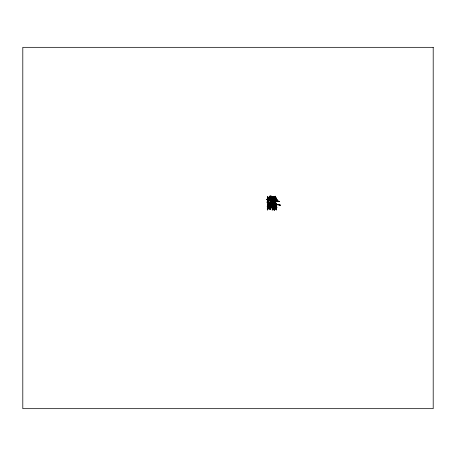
<?xml version="1.0" encoding="UTF-8"?>
<svg xmlns="http://www.w3.org/2000/svg" width="456" height="456" viewBox="0 0 456 456"><rect width="100%" height="100%" fill="white"/><g stroke="black" fill="none" stroke-linecap="round" stroke-linejoin="round"><path stroke-width="0.68" d="M267.415 201.894C267.928 197.077 266.908 197.072 267.415 201.894L267.638 198.286M267.205 206.368C267.581 205.867 267.13 208.671 267.415 210.005C266.811 208.58 268.362 206.038 267.581 206.209M270.14 209.555C270.568 204.738 269.724 203.746 270.14 209.555L270.14 205.918M270.858 204.385L271.069 200.748L270.858 204.385C270.573 203.068 271.024 200.23 270.647 200.748M273.195 206.255C273.708 201.438 272.688 201.432 273.195 206.255L273.418 202.646M274.187 210.005L274.398 206.368L274.187 210.005C273.919 208.717 274.335 205.912 273.982 206.368M272.779 196.918C269.086 196.057 269.217 196.188 273.68 197.066L270.072 196.593M270.072 204.704C276.547 206.14 268.612 202.943 270.226 204.755C271.491 205.821 269.747 204.755 270.214 204.322M273.509 199.078L276.216 199.409L273.589 198.668L273.537 199.101L273.623 198.662M275.851 200.953L278.559 201.278L276.097 200.543L275.874 200.971L275.96 200.532M276.872 204.721L279.551 205.029L277.088 204.294L276.872 204.721L276.991 204.322M272.87 204.248C278.513 205.069 271.405 203.279 272.825 204.271M274.198 204.584C274.324 204.869 273.834 204.174 274.529 204.436M270.146 196.587L270.214 196.211M270.322 196.599L270.454 196.228M273.731 199.283C273.269 199.318 273.252 199.99 273.623 198.89M273.76 199.084L273.822 198.753M273.047 204.26L273.286 203.895M274.825 199.021L274.734 199.335M275.926 200.948L275.954 200.554M276.102 200.959L276.165 200.629M277.094 204.71L277.157 204.379M272.939 206.927C272.967 207.856 271.423 205.776 270.642 204.453M270.174 204.305L273.68 205.177L272.779 205.029M274.421 198.919L274.141 199.261M276.712 201.022L276.667 200.674M276.952 204.305L280.451 205.177L279.551 205.029M270.385 204.379C270.419 205.057 271.012 203.94 270.362 204.704M273.657 198.702L277.123 199.557L276.228 199.357M272.945 203.872L276.41 204.727L275.025 204.465M275.994 200.572L279.46 201.427L278.565 201.256M266.811 199.597L267.381 199.842L266.794 199.585M267.387 197.858L267.974 198.115L267.393 197.972M268.214 197.659L268.721 197.784L268.139 197.528M267.227 202.601L267.803 202.743L267.216 202.487M269.439 196.177L269.986 196.411L269.416 196.165M268.555 202.663L269.04 202.863L268.413 202.72M269.849 198.805L270.357 198.936L269.77 198.679M267.604 206.226L267.216 206.397M269.77 199.13L270.243 198.696L269.73 199.055M267.632 206.237L267.227 206.443M268.345 205.365L268.966 205.508M268.835 205.468L269.296 205.149M268.886 205.189L269.69 205.867L269.086 204.807L269.69 205.867M271.018 199.169C271.924 199.899 270.288 198.263 270.995 199.158M270.197 201.957L270.613 202.059L270.129 201.86M271.519 198.052L272.124 198.2L271.576 197.967M269.023 205.143L269.462 205.325L268.858 205.126M272.99 197.864L273.429 198.046L272.882 197.813M271.48 205.28L270.898 205.023M270.904 205.137L272.87 206.887L272.591 207.144M273.874 196.513L274.392 196.735L273.771 196.587M272.266 202.156L272.813 202.293L272.209 202.15M271.89 207.212L272.437 207.343L271.833 207.201M274.843 198.377L275.39 198.611L274.763 198.468M272.209 207.269L271.918 207.127M273.771 201.814L274.375 201.957M273.913 201.837L273.389 201.073C274.364 201.66 275.903 204.191 275.965 203.61M274.677 203.49L275.156 203.69L274.609 203.456M274.198 207.109L274.746 207.343M269.935 205.918L270.351 205.918M268.236 198.913L268.624 199.027L268.248 198.884M267.968 200.851C267.421 200.412 268.63 200.714 267.415 200.486M267.849 200.771L267.444 200.52L267.923 200.725M269.046 198.616C269.946 198.964 268.339 198.36 269.063 198.582M270.248 197.209L270.585 197.431L270.265 197.18M268.39 203.752L268.077 203.53L268.441 203.655M270.944 199.939L270.419 199.614M269.49 203.707L269.097 203.541L269.673 203.775M271.907 200.201L271.628 200.081L272.169 200.423L271.964 200.019L271.445 200.389L271.827 200.11M268.732 207.463L268.419 207.241L268.784 207.366M272.021 200.247L271.052 199.204C274.09 201.712 275.128 204.049 271.964 200.23M272.722 199.221L272.346 198.833L272.654 199.3M271.246 202.971L270.944 202.874L271.2 203.068M269.604 206.534C269.137 205.736 269.439 207.206 269.684 206.477M271.012 202.886L270.676 202.738L270.955 202.857M269.844 206.192L269.524 206.004L269.866 206.152M269.969 206.277L270.311 206.163M273.771 198.844C273.138 198.474 274.654 199.369 273.708 198.816M274.039 198.947L273.492 198.719M274.843 197.579L274.455 197.408L274.734 197.534M273.138 203.125C272.545 202.766 274.016 203.507 273.053 203.131M271.993 206.061L271.542 205.952M275.732 199.409C275.076 199.044 276.632 199.927 275.663 199.386M274.654 202.726C275.566 203.268 274.073 202.396 274.717 202.755M274.911 202.926L274.027 201.734M273.019 208.352L272.494 208.021M275.424 204.487C276.41 204.904 274.803 204.225 275.481 204.527M274.808 208.021L275.35 208.363M268.926 205.884L269.365 206.346M268.584 199.722L268.122 199.169L268.51 199.808M268.863 198.856L268.464 199.329M270.112 197.505L269.73 197.955L270.157 197.59M267.946 203.815L267.547 204.288L267.889 203.895M270.499 200.007L270.1 200.48L270.55 200.099M271.708 200.475L271.309 200.953L271.765 200.566M274.529 197.824C274.096 198.485 274.58 197.431 274.449 197.824M275.515 199.705L275.133 200.161L275.606 199.762M271.622 206.351L271.223 206.825L271.702 206.425M272.574 208.42L272.181 208.894L272.654 208.495M274.888 208.42L274.489 208.894M268.835 204.094C269.45 204.083 268.704 204.163 269.41 203.826M268.709 207.058L269.188 206.659M269.884 207.628C267.746 205.228 272.164 207.617 268.704 208.17C268.92 207.782 269.929 207.56 270.208 207.377M272.557 203.838L273.03 203.444M274.483 203.074L274.119 203.501L274.609 203.097M268.139 199.295L267.718 199.66L268.077 199.232M272.209 199.352L271.867 199.745L272.26 199.403M270.699 203.211L270.357 203.61L270.716 203.296M268.231 207.605L267.889 208.004L268.288 207.662M267.33 201.164C268.042 200.492 266.783 201.763 267.353 201.187M275.059 205.063C275.823 204.288 274.609 205.593 275.133 205.035M271.867 199.745L272.317 199.295M267.718 199.66L268.168 199.209M269.73 197.955L270.18 197.505M267.125 201.392L267.581 201.01M270.1 200.48L270.55 200.03M271.309 200.953L271.759 200.503M274.136 198.28L274.449 197.921M273.247 199.62L273.623 199.141M268.784 204.408L269.234 203.957M270.357 203.61L270.807 203.159M275.133 200.161L275.584 199.705M267.889 208.004L268.345 207.554M269.205 206.876L269.656 206.425M271.223 206.825L271.679 206.374M274.9 205.24L275.35 204.79M272.181 208.894L272.631 208.443M271.012 197.761L271.594 197.494M271.297 202.059L271.822 201.695L271.286 201.945M272.568 201.01L273.172 200.492M271.639 203.416L272.221 203.148L271.736 203.484M268.715 208.153L269.428 207.708M270.026 206.916L271.075 206.414L269.998 206.864L270.642 206.71M272.699 205.171C271.611 205.206 273.543 204.539 272.58 204.921M273.931 203.718L274.421 203.376L273.913 203.621M271.217 207.936L271.736 207.565L271.155 207.833M272.602 206.705L273.093 206.363L272.329 206.785M276.245 205.149L276.769 204.778M272.169 210.005L272.688 209.635L272.186 209.874M274.421 209.902L275.002 209.635L274.512 209.971M275.846 208.785L276.353 208.432L275.851 208.671M270.032 199.386L268.225 197.391L270.208 199.266L269.77 199.443L270.208 199.266M269.125 206.631L268.225 205.502L269.262 206.511M270.932 205.069L270.34 204.373L270.625 204.704M276.655 207.628C277.151 207.868 275.39 206.311 275.002 205.502C276.114 206.078 276.974 208.073 276.986 207.377M271.052 199.204L273.309 202.025L273.64 201.791M275.794 203.473L275.663 203.878L273.389 201.073M275.544 203.695L275.344 203.051M275.384 203.484L275.983 203.04L275.424 203.302M269.764 207.446L270.231 207.195M275.042 202.76L275.167 203.205M267.547 204.288L267.946 203.952M273.172 199.591L273.628 199.209M274.119 203.501L274.546 203.137M267.569 205.371L268.06 205.029L267.524 205.285M273.195 200.668L273.685 200.332L273.15 200.583M275.179 201.216L275.646 200.896L275.105 201.153M269.211 207.97L269.684 207.583M274.928 206.317L275.413 205.981M272.021 199.181L272.289 199.762L272.146 199.426M269.12 199.517L269.581 199.198L269.074 199.437M268.516 200.389L268.977 200.07L268.47 200.315M267.176 202.453L267.638 202.133L267.165 202.361M276.997 199.694L276.416 199.962M267.974 209.042L268.402 208.745L267.82 209.013M273.583 208.751L274.045 208.432L273.537 208.671M269.091 198.058L268.749 197.539L269 197.813M271.029 196.234L270.761 195.835L271.052 196.154M269.941 197.676L269.638 197.408L270.003 197.716M268.316 199.449L268.498 199.791M271.594 198.998L271.257 198.451M271.343 198.668L271.291 198.525M273.11 197.932L272.899 197.625L273.326 198.075M275.344 196.411C276.022 197.089 274.808 195.886 275.373 196.388M272.551 199.095L272.181 198.873L272.625 199.061M268.875 202.601L268.738 202.35L268.966 202.584M269.992 202.544C270.664 203.222 269.456 202.019 270.02 202.521M271.73 202.008L271.548 201.666L271.799 201.922M276.507 198.559L276.342 198.292L276.592 198.491M276.376 198.343L276.165 198.041L276.342 198.292M270.089 205.456L269.815 205.16M269.918 205.285L269.747 204.938L270.174 205.388M270.585 205.274L270.448 204.983M275.492 201.9L275.287 201.58L275.578 201.837M275.361 201.689L275.287 201.58M276.182 203.393L275.937 203.119L276.279 203.638M273.349 206.967C274.067 207.782 272.91 206.488 273.389 207.024M275.698 207.024C276.376 207.702 275.162 206.5 275.732 207.001M268.561 201.227L268.989 200.931L268.407 201.199M270.18 201.518L270.613 201.221L270.14 201.449M271.981 200.754L272.38 200.486L271.816 200.748M275.572 198.115L276 197.819L275.532 198.046M269.165 200.241L269.581 200.703M269.963 199.95L270.334 200.372M268.675 201.928L268.994 202.43L268.561 201.957M271.639 200.993L271.97 201.523M273.304 200.315L273.737 200.788M275.572 198.844L276.005 199.318L275.686 198.816M274.723 200.127L275.042 200.629L274.757 200.19M271.81 204.185L272.226 204.647L271.907 204.145M276.627 200.777L276.997 201.199L276.695 200.725M270.208 207.679L270.579 208.096M271.075 207.913L270.756 207.412M269.445 208.54L269.758 209.042L269.479 208.603M275.68 204.071L275.988 204.544L275.555 204.071M272.773 207.366L273.093 207.868M276.467 205.804L276.627 206.089L276.336 205.804M273.714 209.407L274.045 209.931L273.651 209.492M275.983 209.515L276.359 209.931L276.057 209.458M269.547 207.651L269.331 207.748M274.233 204.51L274.558 204.288M268.356 197.978L268.692 198.468L268.453 197.961M269.177 197.556L269.445 198.138L269.108 197.653M267.843 199.637L268.105 200.201M269.69 199.015L270.243 198.696M269.029 199.517L269.581 199.198M269.781 199.186L270.334 198.867M267.678 200.72L268.231 200.401M274.871 196.582L275.11 197.089M268.43 200.389L268.977 200.07M272.488 198.046L272.842 198.554L272.471 198.029M273.782 197.875L274.153 198.4M267.085 202.453L267.638 202.133M271.411 200.338L271.964 200.019M275.447 198.138L276 197.819M270.06 201.541L270.613 201.221M268.288 202.743L268.527 203.097L268.259 202.515M275.812 198.537L276.108 198.97L275.772 198.48M274.489 199.449L275.042 199.13M269.388 202.698L269.758 203.216L269.496 202.658M270.967 201.894L271.337 202.418M273.133 200.651L273.685 200.332M271.269 202.008L271.822 201.695M267.507 205.348L268.06 205.029M273.241 202.219L273.532 202.646M275.093 201.216L275.646 200.896M270.094 204.265L270.647 203.946M271.673 203.461L272.221 203.148M275.093 202.31L274.825 201.729M270.87 204.351L270.288 204.619M269.336 205.36L269.029 204.824M268.533 206.323L268.943 206.853M268.715 206.545L268.869 206.813L268.55 206.26M273.868 203.695L274.421 203.376M271.867 205.143L272.203 205.633L271.975 205.16M272.517 204.898L273.07 204.579M275.43 203.359L275.983 203.04M274.079 204.562L274.632 204.242M275.612 203.65L275.88 204.049L275.51 203.524M271.075 206.414L270.568 206.767M275.698 203.729L275.88 204.049M269.137 207.885L269.718 207.617M272.54 206.682L273.093 206.363M271.189 207.885L271.736 207.565M272.802 207.195L273.155 207.702L272.893 207.138M275.11 207.195L275.47 207.702M273.492 208.751L274.045 208.432M272.141 209.954L272.688 209.635M275.806 208.751L276.353 208.432M274.449 209.954L275.002 209.635M268.989 200.931L268.561 201.136M272.38 200.486L271.907 200.714M268.402 208.745L267.934 208.973M267.227 198.331L267.604 198.331M267.245 198.502L267.581 198.502M267.273 198.77L267.558 198.77M270.664 200.817L271.046 200.817M270.687 200.993L271.024 200.993M270.716 201.261L271.001 201.261M273.007 202.692L273.383 202.692M273.03 202.863L273.366 202.863M269.998 206.431L270.288 206.431M273.999 206.443L274.398 206.368M267.245 206.614L267.581 206.614M274.022 206.614L274.358 206.614M267.273 206.881L267.558 206.881M274.045 206.881L274.335 206.881M271.058 200.777L270.653 200.777M273.988 206.397L274.392 206.397M276.216 199.409L277.123 199.557M273.68 197.066L272.785 196.872M279.46 201.427L278.565 201.233M280.451 205.177L279.562 204.978M276.41 204.727L275.031 204.419M273.68 205.177L272.785 204.978M273.788 196.53L274.392 196.735M269.382 196.205L269.986 196.411M274.78 198.411L275.39 198.611M272.825 197.841L273.429 198.046M271.519 197.995L272.124 198.2M268.117 197.585L268.721 197.784M267.364 197.91L267.974 198.115M269.752 198.73L270.357 198.936M270.961 199.204L271.565 199.403M266.777 199.642L267.381 199.842M272.209 202.093L272.813 202.293M274.552 203.49L275.156 203.69M268.436 202.663L269.04 202.863M267.199 202.544L267.803 202.743M267.541 206.255L268.145 206.46M270.613 202.059L270.174 201.877M274.455 197.408L275.019 197.699M275.447 199.289L276.017 199.58M270.043 197.089L270.613 197.374M272.181 198.873L272.751 199.164M268.784 198.463L269.353 198.753M271.628 200.081L272.192 200.372M268.031 198.787L268.601 199.078M274.432 202.635L275.002 202.926M272.87 202.971L273.44 203.262M275.219 204.368L275.783 204.658M270.676 202.738L271.24 203.028M269.097 203.541L269.667 203.832M267.866 203.422L268.43 203.712M269.524 206.004L270.094 206.294M269.029 206.186L269.599 206.477M268.208 207.132L268.778 207.423M275.646 203.895L275.988 203.627M269.958 197.756L269.661 197.391M268.248 197.374L267.609 196.713L268.208 197.408M275.019 205.485L274.387 204.824L274.979 205.519M268.248 205.485L267.609 204.824L268.208 205.519M276.655 200.805L276.997 201.199M272.865 201.632L273.178 201.991L272.916 201.592M267.609 196.713L270.055 199.409M274.387 204.824L276.826 207.52M270.34 204.373L272.779 207.07M267.609 204.824L270.055 207.52M274.21 197.471L274.603 197.972M275.167 196.16L275.566 196.661M276.165 198.041L276.558 198.537M272.899 197.625L273.298 198.126M270.761 195.835L271.155 196.336M275.15 201.381L275.549 201.883M272.346 198.833L272.739 199.329M271.132 198.36L271.531 198.862M273.589 201.723L273.988 202.219M271.394 201.489L271.787 201.985M275.527 206.773L275.92 207.275M269.815 202.293L270.157 202.806M273.212 206.773L273.606 207.275M268.584 202.168L268.977 202.669M269.747 204.938L270.14 205.439M275.618 198.81L276.005 199.318M274.66 200.121L275.042 200.629M276.387 205.77L276.769 206.277M272.791 201.484L273.178 201.991M274.039 204.373L274.421 204.881M275.971 209.424L276.359 209.931M271.839 204.14L272.226 204.647M268.607 201.922L268.994 202.43M270.265 204.944L270.653 205.451M273.663 209.424L274.045 209.931M269.376 208.535L269.758 209.042M272.26 204.704L272.471 205.012M275.789 198.417L276.108 198.97M272.523 198.001L272.842 198.554M270.385 196.211L270.704 196.764M271.97 199.209L272.289 199.762M270.761 198.736L271.075 199.289M269.125 197.59L269.445 198.138M268.373 197.915L268.692 198.468M271.884 205.08L272.203 205.633M272.836 207.149L273.155 207.702M269.866 205.132L270.186 205.684M268.527 203.097L268.339 202.715M267.415 206.368L267.415 210.005M433.2 47.327L22.8 47.327L22.8 408.673L433.2 408.673L433.2 47.327"/></g></svg>
